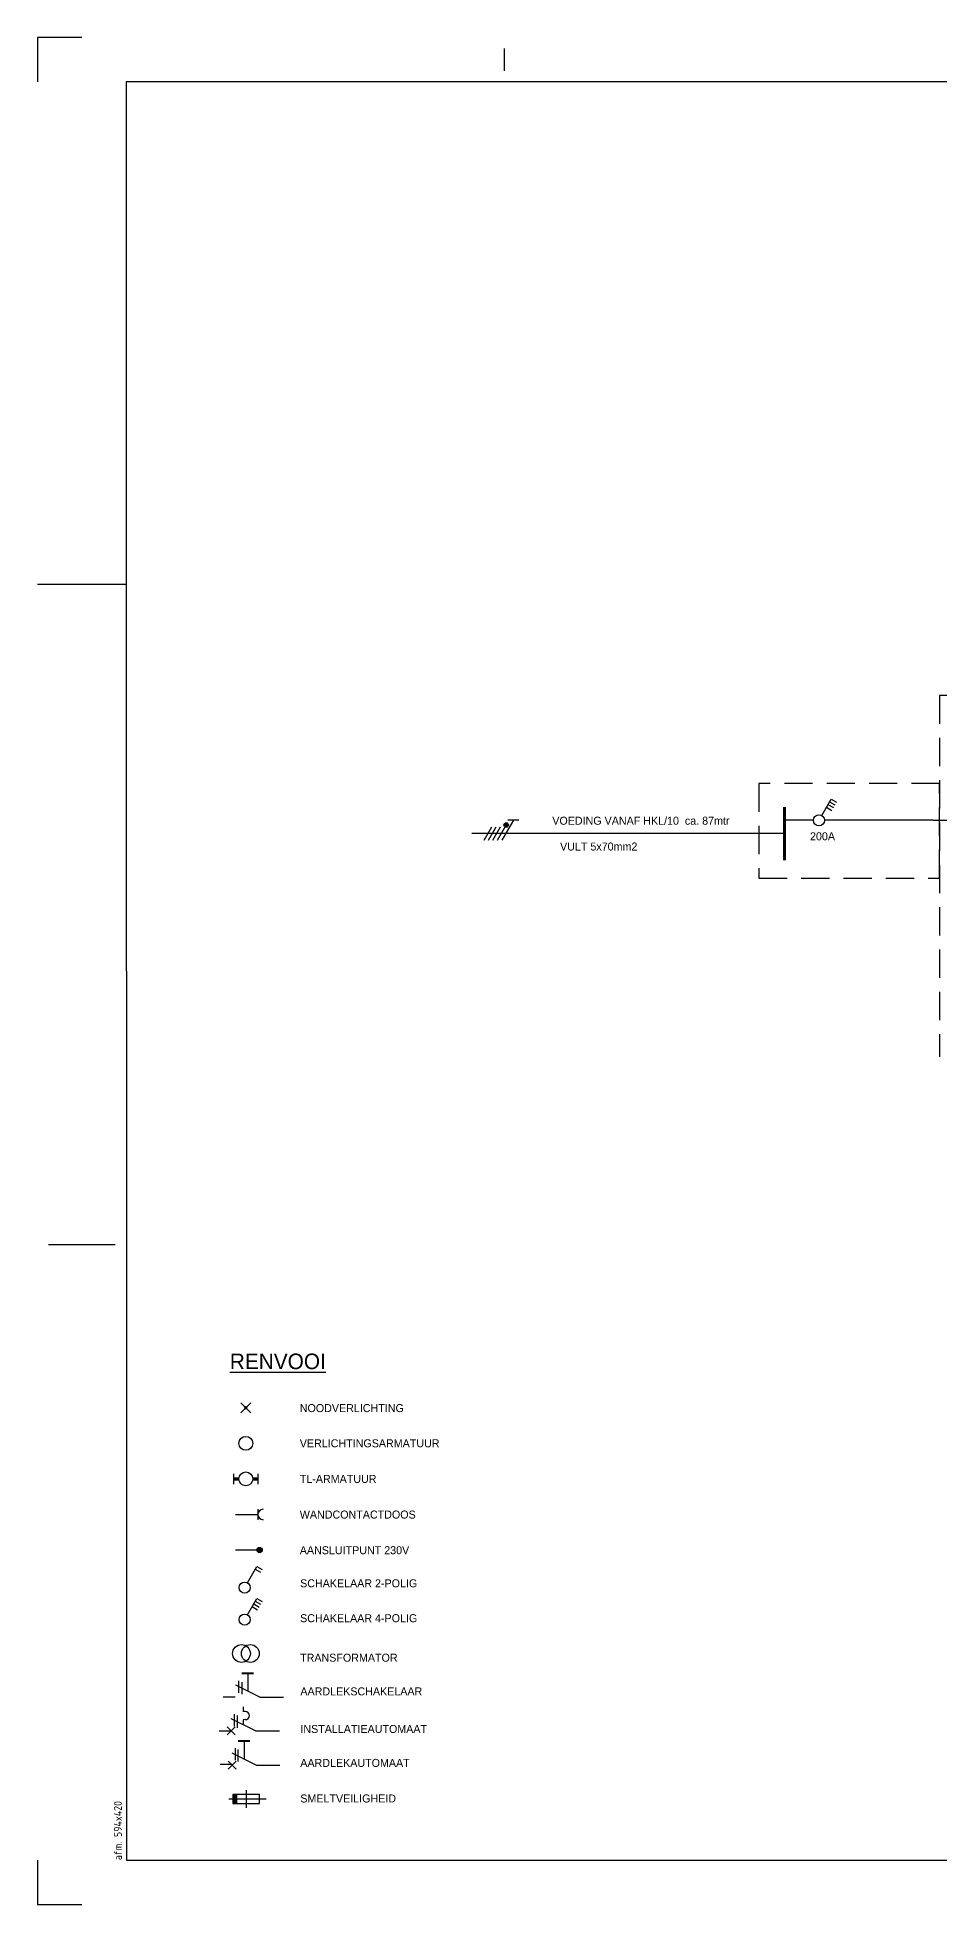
# Model space of a CAD drawing. Header units: millimetres. Extents: x 0 to 594, y 0 to 420.
# Drawn here: x 0 to 202.9, y 0 to 420 of the extents above; entities that cross this region are included whole.
import ezdxf
from ezdxf.enums import TextEntityAlignment as Align

# ---------------------------------------------------------------- set-up
doc = ezdxf.new("R2010")
doc.units = ezdxf.units.MM
doc.linetypes.add('HIDDEN', pattern=[9.525, 6.35, -3.175])
doc.layers.get('0').update_dxf_attribs({"linetype": 'CONTINUOUS'})
for name, color, linetype in [('00att018', 1, 'CONTINUOUS'), ('00kad018', 1, 'CONTINUOUS'), ('00kad070', 5, 'CONTINUOUS'), ('BL$2----_KADER', 7, 'CONTINUOUS'), ('EL$1----', 3, 'CONTINUOUS'), ('EL$1----__KK0+5', 3, 'CONTINUOUS')]:
    doc.layers.add(name, color=color, linetype=linetype)
doc.styles.add('BURO-018', font='BUROFONT', dxfattribs={"height": 1.8})
doc.styles.add('BURO-035', font='BUROFONT.shx', dxfattribs={"height": 3.5})
doc.styles.add('ISO', font='isocp.shx')

# ---------------------------------------------------------------- blocks, each defined once
blk = doc.blocks.new('RENV_DION')
at = {"layer": 'EL$1----', "linetype": 'Continuous'}
for p, q in [((485.12, 256.64), (487.32, 254.44)), ((487.32, 256.64), (485.12, 254.44)), ((483.5, 238.37), (483.5, 240.7)), ((488.94, 240.7), (488.94, 238.37)), ((483.89, 231.54), (488.94, 231.54)), ((488.94, 232.7), (488.94, 230.37)), ((489.33, 223.54), (483.89, 223.54)), ((486.57, 208.98), (488.69, 212.65)), ((487.64, 210.83), (488.85, 210.13)), ((487.99, 211.43), (489.2, 210.73)), ((488.34, 212.04), (489.55, 211.34)), ((488.69, 212.65), (489.9, 211.95)), ((484.62, 191.43), (484.62, 194.13)), ((485.3, 193.8), (485.3, 191.1)), ((486.65, 195.82), (486.65, 191.77)), ((489.35, 190.42), (483.95, 193.12)), ((488.36, 182.91), (482.96, 185.61)), ((483.63, 186.63), (483.63, 183.93)), ((484.31, 186.29), (484.31, 183.59)), ((485.66, 188.31), (485.66, 187.19)), ((486.11, 187.19), (485.66, 187.19)), ((486.11, 185.39), (485.66, 185.39)), ((485.66, 185.39), (485.66, 184.26)), ((480.26, 182.91), (482.96, 182.91)), ((482.06, 183.81), (483.86, 182.01)), ((483.86, 183.81), (482.06, 182.01)), ((488.36, 182.91), (493.76, 182.91)), ((488.54, 175.18), (483.14, 177.88)), ((485.84, 180.58), (485.84, 176.53)), ((484.04, 176.08), (482.24, 174.28)), ((482.24, 176.08), (484.04, 174.28)), ((489.31, 168.57), (483.31, 168.57)), ((483.31, 168.57), (483.31, 166.57)), ((486.31, 169.57), (486.31, 165.57)), ((489.31, 166.57), (489.31, 168.57)), ((482.39, 167.57), (490.81, 167.57)), ((483.31, 166.57), (489.31, 166.57))]:
    blk.add_line(p, q, dxfattribs=at)
at = {"layer": 'EL$1----', "color": 3, "linetype": 'Continuous'}
for p, q in [((486.57, 216.18), (488.69, 219.85)), ((488.34, 219.25), (489.55, 218.55)), ((488.69, 219.85), (489.9, 219.15))]:
    blk.add_line(p, q, dxfattribs=at)
at = {"layer": 'EL$1----'}
for p, q in [((483.86, 190.42), (481.16, 190.42)), ((489.35, 190.42), (494.66, 190.42)), ((483.9, 176.31), (483.9, 179.01)), ((484.49, 175.97), (484.49, 178.67)), ((483.14, 175.29), (480.44, 175.29)), ((488.54, 175.18), (493.85, 175.18))]:
    blk.add_line(p, q, dxfattribs=at)
at = {"layer": 'EL$1----', "linetype": 'Continuous'}
for points, const_width in [([(486.41, 255.54, 1), (486.02, 255.54, 1)], 0.389), ([(489.33, 223.83, 1), (489.33, 223.24, 1)], 0.583)]:
    blk.add_lwpolyline(points, format="xyb", close=True, dxfattribs=dict(at, const_width=const_width))
for points, const_width in [([(484.66, 239.54), (483.5, 239.54)], 0.778), ([(487.77, 239.54), (488.94, 239.54)], 0.778), ([(485.3, 195.82), (488, 195.82)], 0.45), ([(484.49, 180.58), (487.19, 180.58)], 0.45)]:
    blk.add_lwpolyline(points, dxfattribs=dict(at, const_width=const_width))
for centre, radius in [((486.22, 247.54), 1.56), ((486.22, 239.54), 1.56), ((489.33, 223.54), 0.583), ((485.95, 207.9), 1.25), ((485.24, 200.27), 2), ((487.24, 200.27), 2)]:
    blk.add_circle(centre, radius, dxfattribs=at)
at = {"layer": 'EL$1----', "color": 3, "linetype": 'Continuous'}
blk.add_circle((485.95, 215.1), 1.25, dxfattribs=at)
at = {"layer": 'EL$1----', "linetype": 'Continuous'}
for centre, radius, start, end in [((490.11, 231.54), 1.17, 90, 270), ((486.11, 186.29), 0.9, 270, 90)]:
    blk.add_arc(centre, radius, start, end, dxfattribs=at)
blk.add_solid([(483.31, 168.57), (484.31, 168.57), (483.31, 166.57), (484.31, 166.57)], dxfattribs=at)
at = {"layer": 'EL$1----', "color": 3, "style": 'BURO-035'}
blk.add_text('%%URENVOOI', height=3.5, dxfattribs=at).set_placement((482.63, 264.23))
at = {"layer": 'EL$1----', "color": 1, "style": 'BURO-018'}
for s, p in [('NOODVERLICHTING', (498.36, 255.47)), ('VERLICHTINGSARMATUUR', (498.36, 247.55)), ('TL-ARMATUUR', (498.36, 239.54)), ('WANDCONTACTDOOS', (498.36, 231.52)), ('AANSLUITPUNT 230V', (498.36, 223.5)), ('SCHAKELAAR 2-POLIG', (498.43, 216.06)), ('SCHAKELAAR 4-POLIG', (498.43, 208.21)), ('TRANSFORMATOR', (498.43, 199.33)), ('AARDLEKSCHAKELAAR', (498.49, 191.75)), ('INSTALLATIEAUTOMAAT', (498.49, 183.3)), ('AARDLEKAUTOMAAT', (498.47, 175.66)), ('SMELTVEILIGHEID', (498.47, 167.66))]:
    blk.add_text(s, height=1.8, dxfattribs=at).set_placement(p, align=Align.MIDDLE_LEFT)
blk = doc.blocks.new('HL3')
at = {"color": 0, "linetype": 'Continuous'}
for p, q in [((-3, 6.98), (-3, 4.48)), ((-3, 5.73), (1.5, 3.13)), ((1.5, 2.13), (-1.5, 3.87)), ((1.5, 1.13), (-1.5, 2.87)), ((1.5, 0.13), (-1.5, 1.87)), ((1.5, -0.87), (-1.5, 0.87))]:
    blk.add_line(p, q, dxfattribs=at)
at = {"color": 0, "linetype": 'Continuous', "const_width": 0.5}
blk.add_lwpolyline([(-1.68, 4.12, 1), (-2.18, 4.12, 1)], format="xyb", close=True, dxfattribs=at)
at = {"color": 0, "linetype": 'Continuous'}
blk.add_circle((-1.93, 4.12), 0.5, dxfattribs=at)
blk = doc.blocks.new('1114A3A')
at = {"color": 0, "linetype": 'Continuous'}
for p, q in [((0.62, 1.08), (2.74, 4.75)), ((2.74, 4.75), (3.95, 4.05)), ((1.69, 2.93), (2.9, 2.23)), ((2.04, 3.54), (3.25, 2.84)), ((2.39, 4.14), (3.6, 3.44))]:
    blk.add_line(p, q, dxfattribs=at)
blk.add_circle((0, 0), 1.25, dxfattribs=at)
at = {"color": 0, "linetype": 'Continuous', "style": 'BURO-018', "flags": 1}
for tag, p in [('E_ID', (0, 0.08)), ('E_MATCODE', (0, -4.92))]:
    blk.add_attdef(tag, p, '', height=1.8, dxfattribs=at)
at = {"color": 0, "linetype": 'Continuous', "style": 'BURO-018'}
blk.add_attdef('E_IGS', text='', height=1.8, dxfattribs=at).set_placement((3, 0.08), align=Align.MIDDLE_LEFT)
blk = doc.blocks.new('a2-windesheim-hor')
at = {"layer": '00kad018', "color": 1}
for p, q in [((0, 420), (0, 410)), ((10, 420), (0, 420)), ((105, 417.5), (105, 412.5)), ((0, 297), (20, 297)), ((2.5, 148.5), (17.5, 148.5)), ((0, 10), (0, 0)), ((0, 0), (10, 0))]:
    blk.add_line(p, q, dxfattribs=at)
at = {"layer": '00kad070', "color": 5}
for p, q in [((584, 410), (20, 410)), ((20, 410), (20, 10)), ((20, 10), (584, 10))]:
    blk.add_line(p, q, dxfattribs=at)
at = {"layer": '00att018', "color": 1, "style": 'ISO'}
blk.add_text('afm. 594x420', height=1.8, rotation=90, dxfattribs=at).set_placement((19, 10))

msp = doc.modelspace()

# ---------------------------------------------------------------- linework, layer by layer
at = {"layer": 'EL$1----'}
for p, q in [((174.52, 243.9), (167.82, 243.9)), ((201.43, 243.9), (177.02, 243.9))]:
    msp.add_line(p, q, dxfattribs=at)
at = {"layer": 'EL$1----', "ltscale": 0.2}
for p, q in [((201.43, 243.9), (214.92, 243.9)), ((168.03, 240.9), (97.71, 240.9))]:
    msp.add_line(p, q, dxfattribs=at)
at = {"layer": 'EL$1----', "color": 1, "linetype": 'HIDDEN'}
msp.add_lwpolyline([(202.92, 252.16), (162.27, 252.16), (162.27, 230.9), (202.92, 230.9)], close=True, dxfattribs=at)
at = {"layer": 'EL$1----', "ltscale": 0.2, "const_width": 0.7}
msp.add_lwpolyline([(168.03, 234.9), (168.03, 246.9)], dxfattribs=at)
at = {"layer": 'EL$1----__KK0+5', "color": 1, "linetype": 'HIDDEN'}
for p, q in [((202.92, 271.96), (202.92, 190.67)), ((280.92, 271.96), (202.92, 271.96))]:
    msp.add_line(p, q, dxfattribs=at)

# ---------------------------------------------------------------- block references
at = {"layer": 'BL$2----_KADER', "rotation": 0.002105730674311784}
msp.add_blockref('a2-windesheim-hor', (0, 0), dxfattribs=at)
at = {"layer": 'EL$1----'}
ref = msp.add_blockref('1114A3A', (175.77, 243.9), dxfattribs=dict(at, rotation=359.9999993318651))
ref.add_attrib('E_IGS', '200A', dxfattribs={"layer": '0', "color": 1, "linetype": 'Continuous', "height": 1.8, "rotation": 360, "style": 'BURO-018'}).set_placement((173.77, 240.3), align=Align.MIDDLE_LEFT)
at = {"layer": 'EL$1----', "ltscale": 0.2, "rotation": 269.9999993318651}
msp.add_blockref('HL3', (101.32, 240.9), dxfattribs=at)
at = {"layer": 'EL$1----', "rotation": 0.002105730674311784}
msp.add_blockref('RENV_DION', (-439.34, -143.8), dxfattribs=at)

# ---------------------------------------------------------------- texts
at = {"layer": 'EL$1----', "color": 1, "linetype": 'Continuous', "ltscale": 0.2, "style": 'BURO-018'}
msp.add_text('VOEDING VANAF HKL/10  ca. 87mtr', height=1.8, rotation=360, dxfattribs=at).set_placement((115.8, 242.9))
msp.add_text('VULT 5x70mm2', height=1.8, rotation=360, dxfattribs=at).set_placement((117.55, 238.9), align=Align.TOP_LEFT)

doc.saveas('drawing.dxf')
